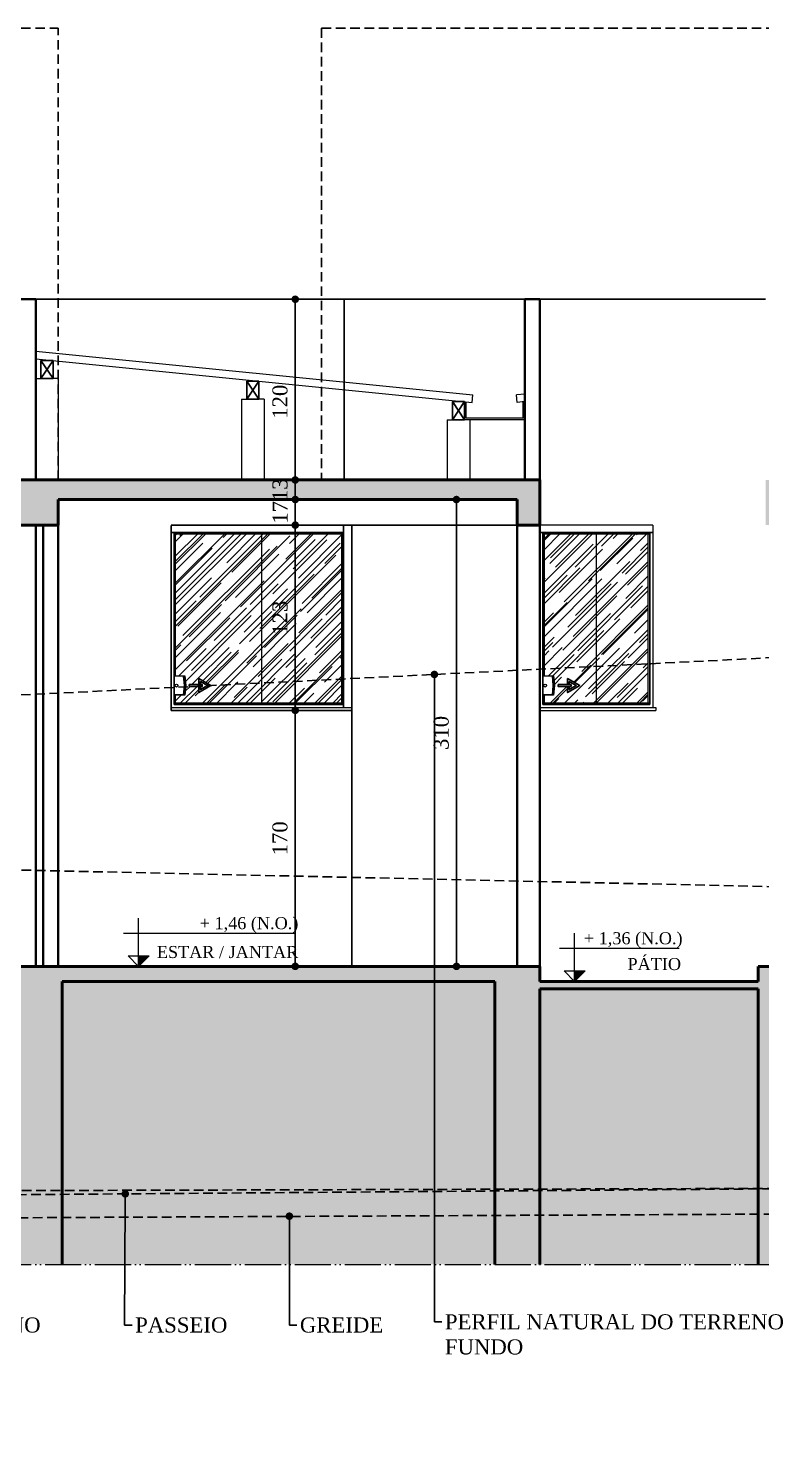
# Model space of a CAD drawing. Header units: millimetres. Extents: x 81693 to 98868, y 6565 to 11437.
# Drawn here: x 91012 to 91499, y 9522 to 10458 of the extents above; entities that cross this region are included whole.
import ezdxf
from ezdxf import colors
from ezdxf.entities.mleader import LeaderData, LeaderLine
from ezdxf.math import Vec2, Vec3

# ---------------------------------------------------------------- set-up
doc = ezdxf.new("R2010")
doc.units = ezdxf.units.MM
doc.linetypes.add('ACAD_ISO05W100', pattern=[33, 24, -3, 0, -3, 0, -3])
doc.linetypes.add('HIDDEN', pattern=[9.525, 6.35, -3.175])
for name, color, linetype, lineweight in [('Cotas', 12, 'Continuous', 5), ('Fachadas - Varanda', 3, 'Continuous', 30), ('Hachura', 1, 'Continuous', 9), ('Parede Baixa', 5, 'Continuous', 50), ('Parede Corte', 4, 'Continuous', 40), ('Perfil Natural-1', 241, 'HIDDEN', 25), ('Perfil Natural-2', 40, 'HIDDEN', 25), ('Perfil Natural-4', 150, 'HIDDEN', 25), ('Pisos Externos', 15, 'Continuous', 9), ('Portas - Janelas', 2, 'Continuous', 20), ('Projeção Balanço', 2, 'ACAD_ISO05W100', 20)]:
    doc.layers.add(name, color=color, linetype=linetype, lineweight=lineweight)
for name, color, linetype in [('Fechamento Varanda', 3, 'Continuous'), ('Grama', 84, 'Continuous'), ('Piso', 55, 'Continuous'), ('Piso Lay-out', 19, 'Continuous'), ('PN010', 1, 'Continuous'), ('PORTAS', 3, 'Continuous'), ('Portas-Cotas', 2, 'Continuous'), ('Projeção Janela - Viga', 1, 'HIDDEN'), ('Projeção perfil', 74, 'HIDDEN')]:
    doc.layers.add(name, color=color, linetype=linetype)
doc.styles.add('Valéria', font='romantic.ttf', dxfattribs={"height": 10})
doc.styles.add('Valéria1', font='romantic.ttf', dxfattribs={"height": 10})
doc.dimstyles.new('Cota - 50', dxfattribs={"dimtxt": 10, "dimasz": 5, "dimexe": 10, "dimexo": 20, "dimgap": 5, "dimtad": 1, "dimtxsty": 'Valéria', "dimblk": 'DOT', "dimcen": 0, "dimclrd": 12, "dimclre": 12, "dimclrt": 2, "dimazin": 2, "dimtfac": 1, "dimtix": 1, "dimtmove": 0, "dimatfit": 3, "dimldrblk": 'DOT', "dimfxl": 1, "dimarcsym": 0})
pattern_1 = [(45, (27486.398, 7891.559), (8.6210459, 22.9894557), [152.4, -20.32, 50.8, -10.16]), (45, (27492.36, 7904.706), (-16.7391974, 2.3707876), [30.48, -3.3528, 60.96, -7.62]), (45, (27483.883, 7901.258), (32.5444482, 42.17128274), [81.28, -14.224, 40.64, -10.16])]
pattern_2 = [(95, (27486.398, 7891.559), (14.009465, 11.755338), [1.905, -20.955]), (40, (27486.398, 7891.56), (-16.0018453, 11.017673), [1.524, -16.7640584]), (145.451445, (27487.565, 7892.539), (-1.99238, 22.77301), [1.619001, -17.8090245]), (91.1842, (27482.805, 7895.151), (22.141024, 16.195341), [2.8575, -31.4325]), (141.635558, (27484.65, 7896.5), (-0.708662, 34.282676), [2.428502, -26.713561]), (36.18415, (27482.805, 7895.15), (-0.708662, 34.282676), [2.285997, -25.145973]), (66, (27485.5, 7896.049), (17.951998, 3.489515), [1.905, -20.955]), (11, (27485.5, 7896.05), (-8.6539927, 17.3941193), [1.524, -16.764]), (116.451445, (27486.996, 7896.34), (9.298005, 20.8836343), [1.619001, -17.808994]), (82.5, (27486.3976, 7891.559), (-5.7605469, 6.1973414), [0, -16.5608, 0, -17.018, 0, -16.8275]), (52.5, (27486.398, 7891.559), (-2.3589727, 11.8087), [0, -9.7028, 0, -16.1798, 0, -6.4135]), (12.5, (27482.3924, 7887.554), (9.9927863, 9.18261956), [0, -6.35, 0, -19.812, 0, -26.289]), (2.5, (27480.596, 7885.758), (8.6763904, 12.2722393), [0, -8.255, 0, -13.1572, 0, -18.669])]

# ---------------------------------------------------------------- blocks, each defined once
blk = doc.blocks.new('_Dot')
at = {"color": 0, "linetype": 'ByBlock', "lineweight": -2}
blk.add_line((-0.5, 0), (-1, 0), dxfattribs=at)
at = {"color": 0, "linetype": 'ByBlock', "const_width": 0.5}
blk.add_lwpolyline([(-0.25, 0, 1), (0.25, 0, 1)], format="xyb", close=True, dxfattribs=at)
blk = doc.blocks.new('*D130')
at = {"layer": 'Cotas', "color": 12, "lineweight": -2, "transparency": 16777216}
for p, q in [((91189.61, 10005.35), (91179.23, 10005.35)), ((91189.23, 9840.35), (91189.23, 10000.35)), ((91189.61, 9835.35), (91179.23, 9835.35))]:
    blk.add_line(p, q, dxfattribs=at)
at = {"layer": 'Defpoints', "color": 0, "transparency": 16777216}
for p in [(91189.23, 10005.35), (91209.61, 10005.35), (91209.61, 9835.35)]:
    blk.add_point(p, dxfattribs=at)
at = {"layer": 'Cotas', "color": 12, "lineweight": -2, "transparency": 16777216, "xscale": 5, "yscale": 5, "zscale": 5}
for p, rotation in [((91189.23, 10005.35), 90), ((91189.23, 9835.35), 270)]:
    blk.add_blockref('_Dot', p, dxfattribs=dict(at, rotation=rotation))
at = {"layer": 'Cotas', "color": 2, "transparency": 16777216, "insert": (91179.12, 9920.35), "char_height": 10, "attachment_point": 5, "rotation": 90, "style": 'Valéria'}
blk.add_mtext('170', dxfattribs=at)
blk = doc.blocks.new('*D131')
at = {"layer": 'Cotas', "color": 12, "lineweight": -2, "transparency": 16777216}
for p, q in [((91189.61, 10128.35), (91179.23, 10128.35)), ((91189.23, 10010.35), (91189.23, 10123.35)), ((91189.61, 10005.35), (91179.23, 10005.35))]:
    blk.add_line(p, q, dxfattribs=at)
at = {"layer": 'Defpoints', "color": 0, "transparency": 16777216}
for p in [(91189.23, 10128.35), (91209.61, 10128.35), (91209.61, 10005.35)]:
    blk.add_point(p, dxfattribs=at)
at = {"layer": 'Cotas', "color": 12, "lineweight": -2, "transparency": 16777216, "xscale": 5, "yscale": 5, "zscale": 5}
for p, rotation in [((91189.23, 10128.35), 90), ((91189.23, 10005.35), 270)]:
    blk.add_blockref('_Dot', p, dxfattribs=dict(at, rotation=rotation))
at = {"layer": 'Cotas', "color": 2, "transparency": 16777216, "insert": (91179.13, 10066.85), "char_height": 10, "attachment_point": 5, "rotation": 90, "style": 'Valéria'}
blk.add_mtext('123', dxfattribs=at)
blk = doc.blocks.new('*D132')
at = {"layer": 'Cotas', "color": 12, "lineweight": -2, "transparency": 16777216}
for p, q in [((91189.23, 10150.35), (91189.23, 10155.35)), ((91189.61, 10145.35), (91179.23, 10145.35)), ((91189.23, 10128.35), (91189.23, 10145.35)), ((91189.61, 10128.35), (91179.23, 10128.35)), ((91189.23, 10123.35), (91189.23, 10118.35))]:
    blk.add_line(p, q, dxfattribs=at)
at = {"layer": 'Defpoints', "color": 0, "transparency": 16777216}
for p in [(91189.23, 10145.35), (91209.61, 10145.35), (91209.61, 10128.35)]:
    blk.add_point(p, dxfattribs=at)
at = {"layer": 'Cotas', "color": 12, "lineweight": -2, "transparency": 16777216, "xscale": 5, "yscale": 5, "zscale": 5}
for p, rotation in [((91189.23, 10145.35), 270), ((91189.23, 10128.35), 90)]:
    blk.add_blockref('_Dot', p, dxfattribs=dict(at, rotation=rotation))
at = {"layer": 'Cotas', "color": 2, "transparency": 16777216, "insert": (91179.13, 10136.85), "char_height": 10, "attachment_point": 5, "rotation": 90, "style": 'Valéria'}
blk.add_mtext('17', dxfattribs=at)
blk = doc.blocks.new('*D133')
at = {"layer": 'Cotas', "color": 12, "lineweight": -2, "transparency": 16777216}
for p, q in [((91316.75, 10145.35), (91286.35, 10145.35)), ((91296.35, 10140.35), (91296.35, 9840.35)), ((91316.75, 9835.35), (91286.35, 9835.35))]:
    blk.add_line(p, q, dxfattribs=at)
at = {"layer": 'Defpoints', "color": 0, "transparency": 16777216}
for p in [(91336.75, 10145.35), (91296.35, 9835.35), (91336.75, 9835.35)]:
    blk.add_point(p, dxfattribs=at)
at = {"layer": 'Cotas', "color": 12, "lineweight": -2, "transparency": 16777216, "xscale": 5, "yscale": 5, "zscale": 5}
for p, rotation in [((91296.35, 10145.35), 90), ((91296.35, 9835.35), 270)]:
    blk.add_blockref('_Dot', p, dxfattribs=dict(at, rotation=rotation))
at = {"layer": 'Cotas', "color": 2, "transparency": 16777216, "insert": (91286.24, 9990.35), "char_height": 10, "attachment_point": 5, "rotation": 90, "style": 'Valéria'}
blk.add_mtext('310', dxfattribs=at)
blk = doc.blocks.new('*D134')
at = {"layer": 'Cotas', "color": 12, "lineweight": -2, "transparency": 16777216}
for p, q in [((91189.23, 10163.35), (91189.23, 10168.35)), ((91189.61, 10158.35), (91179.23, 10158.35)), ((91189.23, 10145.35), (91189.23, 10158.35)), ((91189.61, 10145.35), (91179.23, 10145.35)), ((91189.23, 10140.35), (91189.23, 10135.35))]:
    blk.add_line(p, q, dxfattribs=at)
at = {"layer": 'Defpoints', "color": 0, "transparency": 16777216}
for p in [(91189.23, 10158.35), (91209.61, 10158.35), (91209.61, 10145.35)]:
    blk.add_point(p, dxfattribs=at)
at = {"layer": 'Cotas', "color": 12, "lineweight": -2, "transparency": 16777216, "xscale": 5, "yscale": 5, "zscale": 5}
for p, rotation in [((91189.23, 10158.35), 270), ((91189.23, 10145.35), 90)]:
    blk.add_blockref('_Dot', p, dxfattribs=dict(at, rotation=rotation))
at = {"layer": 'Cotas', "color": 2, "transparency": 16777216, "insert": (91179.13, 10151.85), "char_height": 10, "attachment_point": 5, "rotation": 90, "style": 'Valéria'}
blk.add_mtext('13', dxfattribs=at)
blk = doc.blocks.new('*D135')
at = {"layer": 'Cotas', "color": 12, "lineweight": -2, "transparency": 16777216}
for p, q in [((91201.75, 10278.35), (91179.23, 10278.35)), ((91189.23, 10163.35), (91189.23, 10273.35)), ((91189.61, 10158.35), (91179.23, 10158.35))]:
    blk.add_line(p, q, dxfattribs=at)
at = {"layer": 'Defpoints', "color": 0, "transparency": 16777216}
for p in [(91189.23, 10278.35), (91221.75, 10278.35), (91209.61, 10158.35)]:
    blk.add_point(p, dxfattribs=at)
at = {"layer": 'Cotas', "color": 12, "lineweight": -2, "transparency": 16777216, "xscale": 5, "yscale": 5, "zscale": 5}
for p, rotation in [((91189.23, 10278.35), 90), ((91189.23, 10158.35), 270)]:
    blk.add_blockref('_Dot', p, dxfattribs=dict(at, rotation=rotation))
at = {"layer": 'Cotas', "color": 2, "transparency": 16777216, "insert": (91179.12, 10210.28), "char_height": 10, "attachment_point": 5, "rotation": 90, "style": 'Valéria'}
blk.add_mtext('120', dxfattribs=at)

msp = doc.modelspace()

# ---------------------------------------------------------------- hatches: boundary and pattern name
at = {"layer": 'Grama', "transparency": 33554559}
h = msp.add_hatch(dxfattribs=at)
h.set_pattern_fill('AR-RROOF', color=33, scale=0.4, angle=45)
h.set_pattern_definition(pattern_1)
h.paths.add_polyline_path([(91166.754, 10122.3541), (91109.754, 10122.3541), (91109.754, 10028.3541), (91115.9099, 10028.3541), (91116.4604, 10021.8541), (91116.3876, 10020.9944), (91122.0999, 10021.2781), (91118.8353, 10021.2781), (91118.8353, 10022.4301), (91125.1713, 10022.4301), (91125.1713, 10026.5099), (91133.2718, 10021.833), (91166.754, 10023.496)])
h.paths.add_polyline_path([(91220.254, 10122.3541), (91166.754, 10122.3541), (91166.754, 10023.496), (91220.254, 10026.1531)])
h.paths.add_polyline_path([(91220.254, 10026.1531), (91166.754, 10023.496), (91166.754, 10010.3541), (91220.254, 10010.3541)])
h.paths.add_polyline_path([(91166.754, 10023.496), (91133.1918, 10021.829), (91125.1713, 10017.1984), (91125.1713, 10021.2781), (91122.0999, 10021.2781), (91116.3876, 10020.9944), (91115.9099, 10015.3541), (91109.754, 10015.3541), (91109.754, 10010.3541), (91166.754, 10010.3541)])
h.paths.add_polyline_path([(91189.8242, 10052.9414), (91189.8242, 10080.1308), (91168.2709, 10080.1308), (91168.2709, 10052.9414)], flags=24)
h = msp.add_hatch(dxfattribs=at)
h.set_pattern_fill('AR-RROOF', color=33, scale=0.4, angle=45)
h.set_pattern_definition(pattern_1)
h.paths.add_polyline_path([(91423.754, 10122.3541), (91389.254, 10122.3541), (91389.254, 10034.5469), (91423.754, 10036.2604)])
h.paths.add_polyline_path([(91389.254, 10122.3541), (91354.754, 10122.3541), (91354.754, 10032.8334), (91389.254, 10034.5469)])
h.paths.add_polyline_path([(91389.254, 10034.5469), (91354.754, 10032.8334), (91354.754, 10028.3541), (91360.9099, 10028.3541), (91361.4604, 10021.8541), (91360.9099, 10015.3541), (91354.754, 10015.3541), (91354.754, 10010.3541), (91389.254, 10010.3541)])
h.paths.add_polyline_path([(91378.2353, 10021.8541), (91370.1713, 10017.1984), (91370.1713, 10021.2781), (91363.8353, 10021.2781), (91363.8353, 10022.4301), (91370.1713, 10022.4301), (91370.1713, 10026.5099)], flags=16)
h.paths.add_polyline_path([(91423.754, 10036.2604), (91389.254, 10034.5469), (91389.254, 10010.3541), (91423.754, 10010.3541)])
at = {"layer": 'Hachura'}
h = msp.add_hatch(dxfattribs=at)
h.set_pattern_fill('EARTH', color=256, scale=2, angle=45)
h.set_pattern_definition([(45, (27486.398, 7891.559), (2e-15, 17.9605122), [12.7, -12.7]), (45, (27483.03, 7894.927), (2e-15, 17.9605122), [12.7, -12.7]), (45, (27479.662, 7898.294), (2e-15, 17.9605122), [12.7, -12.7]), (135, (27479.662, 7900.539), (-17.9605122, 2e-15), [12.7, -12.7]), (135, (27483.03, 7903.907), (-17.9605122, 2e-15), [12.7, -12.7]), (135, (27486.398, 7907.275), (-17.9605122, 2e-15), [12.7, -12.7])])
h.paths.add_polyline_path([(90834.254, 9825.3541), (90551.754, 9825.3541), (90551.754, 9685.1345), (90786.6431, 9685.8134, -0.41562806), (90787.8955, 9687.067, -0.41280048), (90789.1431, 9685.8206), (90834.254, 9685.951)])
h.paths.add_polyline_path([(91004.254, 9825.3541), (90864.254, 9825.3541), (90864.254, 9686.0377), (91004.254, 9686.4423)])
h.paths.add_polyline_path([(91281.6675, 9825.3541), (91034.254, 9825.3541), (91034.254, 9686.529), (91281.6675, 9687.2441)])
h.paths.add_polyline_path([(91496.754, 9820.3541), (91351.754, 9820.3541), (91351.754, 9687.4466), (91496.754, 9687.8657)])
h.paths.add_polyline_path([(91321.754, 9825.3541), (91281.6675, 9825.3541), (91281.6675, 9687.2441), (91321.754, 9687.3599)])
h.paths.add_polyline_path([(91701.754, 9820.3541), (91526.754, 9820.3541), (91526.754, 9687.9524), (91556.2851, 9688.0378), (91701.754, 9689.1727)])
h.paths.add_polyline_path([(91778.1399, 9825.3541), (91731.754, 9825.3541), (91731.754, 9689.3541), (91778.1399, 9689.3541)])
h.paths.add_polyline_path([(91981.754, 9825.3541), (91778.1399, 9825.3541), (91778.1399, 9689.3541), (91981.754, 9689.3541)])
h.paths.add_polyline_path([(92041.754, 9877.1778), (92011.754, 9877.1778), (92011.754, 9695.3541, -0.21227182), (92016.2084, 9693.3738), (92041.754, 9716.4255)])
h.paths.add_polyline_path([(91981.754, 9689.2674), (91778.1399, 9688.6789), (91778.1399, 9672.1431), (91981.754, 9673.1226)])
h.paths.add_polyline_path([(91981.754, 9673.1226), (91778.1399, 9672.1431), (91778.1399, 9637.4608), (91981.754, 9637.4608)])
h.paths.add_polyline_path([(92041.754, 9716.4255), (92016.2084, 9693.3738, -0.18562087), (92017.754, 9689.3541, -0.41421356), (92011.754, 9683.3541), (92011.754, 9680.3541), (92011.754, 9637.4608), (92041.754, 9637.4608)])
h.paths.add_polyline_path([(91778.1399, 9688.6789), (91731.754, 9688.5449), (91731.754, 9671.9199), (91778.1399, 9672.1431)])
h.paths.add_polyline_path([(91778.1399, 9672.1431), (91731.754, 9671.9199), (91731.754, 9637.4608), (91778.1399, 9637.4608)])
h.paths.add_polyline_path([(91778.1399, 9688.6789), (91778.1399, 9689.3541), (91731.754, 9689.3541), (91731.754, 9688.5449)])
h.paths.add_polyline_path([(91701.754, 9689.1727), (91556.2851, 9688.0378), (91701.754, 9688.4582)], flags=17)
h.paths.add_polyline_path([(91701.754, 9688.4582), (91556.2851, 9688.0378), (91526.754, 9687.8074), (91526.754, 9670.9338), (91701.754, 9671.7756)])
h.paths.add_polyline_path([(91701.754, 9671.7756), (91526.754, 9670.9338), (91526.754, 9637.4608), (91701.754, 9637.4608)])
h.paths.add_polyline_path([(91496.754, 9687.5733), (91496.754, 9687.8657), (91351.754, 9687.4466), (91351.754, 9686.4421)])
h.paths.add_polyline_path([(91496.754, 9687.5733), (91351.754, 9686.4421), (91351.754, 9670.0919), (91496.754, 9670.7894)])
h.paths.add_polyline_path([(91496.754, 9670.7894), (91351.754, 9670.0919), (91351.754, 9637.4608), (91496.754, 9637.4608)])
h.paths.add_polyline_path([(91281.6675, 9685.8953), (91077.5004, 9684.3024, -0.41784761), (91076.2447, 9683.0427, -0.41058882), (91075.0004, 9684.2829), (91034.254, 9683.965), (91034.254, 9668.5646), (91184.0632, 9669.2852, -0.45134528), (91185.3034, 9670.6912, -0.44845315), (91186.5451, 9669.2972), (91281.6675, 9669.7548)])
h.paths.add_polyline_path([(91281.6675, 9685.8953), (91281.6675, 9687.2441), (91034.254, 9686.529), (91034.254, 9683.965), (91075.0004, 9684.2829, -0.41784761), (91076.2561, 9685.5426, -0.41058882), (91077.5004, 9684.3024)])
h.paths.add_polyline_path([(91321.754, 9687.3599), (91281.6675, 9687.2441), (91281.6675, 9685.8953), (91321.754, 9686.208)])
h.paths.add_polyline_path([(91321.754, 9686.208), (91281.6675, 9685.8953), (91281.6675, 9669.7548), (91321.754, 9669.9476)])
h.paths.add_polyline_path([(91321.754, 9669.9476), (91281.6675, 9669.7548), (91281.6675, 9637.4608), (91321.754, 9637.4608)])
h.paths.add_polyline_path([(91281.6675, 9669.7548), (91186.5451, 9669.2972, -0.38078336), (91185.3034, 9668.1912, -0.37803184), (91184.0632, 9669.2852), (91076.1791, 9668.7662), (91076.0354, 9637.4608), (91281.6675, 9637.4608)])
h.paths.add_polyline_path([(91076.1791, 9668.7662), (91034.254, 9668.5646), (91034.254, 9637.4608), (91076.0354, 9637.4608)])
h.paths.add_polyline_path([(91004.254, 9686.4423), (90864.254, 9686.0377), (90864.254, 9682.6387), (91004.254, 9683.7309)])
h.paths.add_polyline_path([(91004.254, 9683.7309), (90864.254, 9682.6387), (90864.254, 9667.7468), (91004.254, 9668.4202)])
h.paths.add_polyline_path([(91004.254, 9668.4202), (90864.254, 9667.7468), (90864.254, 9637.4608), (91004.254, 9637.4608)])
h.paths.add_polyline_path([(90834.254, 9682.4046), (90834.254, 9685.951), (90789.1431, 9685.8206, -0.41562806), (90787.8907, 9684.567, -0.41280048), (90786.6431, 9685.8134), (90551.754, 9685.1345), (90551.754, 9680.2006)])
h.paths.add_polyline_path([(90787.8834, 9680.817), (90787.8858, 9682.0429), (90551.754, 9680.2006), (90551.754, 9666.2434), (90787.8574, 9667.3792)])
h.paths.add_polyline_path([(90787.8574, 9667.3792), (90551.754, 9666.2434), (90551.754, 9637.4608), (90787.7995, 9637.4608)])
h.paths.add_polyline_path([(90521.754, 9910.0039), (90491.754, 9910.0039), (90491.754, 9637.4608), (90521.754, 9637.4608)])
at = {"layer": 'Portas - Janelas'}
for points in [[(91092.1181, 9842.3541), (91085.1181, 9842.3541), (91085.1181, 9835.3541)], [(91381.8734, 9832.3541), (91374.8734, 9832.3541), (91374.8734, 9825.3541)]]:
    msp.add_hatch(color=256, dxfattribs=at).paths.add_polyline_path(points)
at = {"layer": 'Portas-Cotas'}
h = msp.add_hatch(dxfattribs=at)
h.set_pattern_fill('AR-CONC', color=256, scale=0.1, angle=45)
h.set_pattern_definition(pattern_2)
h.paths.add_polyline_path([(91351.754, 10158.3541), (90521.754, 10158.3541), (90521.754, 10128.3541), (90536.754, 10128.3541), (90536.754, 10145.3541), (90841.754, 10145.3541), (90841.754, 10128.3541), (90856.754, 10128.3541), (90856.754, 10145.3541), (91006.754, 10145.3541), (91006.754, 10128.3541), (91031.754, 10128.3541), (91031.754, 10145.3541), (91336.754, 10145.3541), (91336.754, 10128.3541), (91351.754, 10128.3541)])
h.paths.add_polyline_path([(91526.754, 10158.3541), (91501.754, 10158.3541), (91501.754, 10128.3541), (91526.754, 10128.3541)])
h.paths.add_polyline_path([(92011.754, 10158.3541), (91701.754, 10158.3541), (91701.754, 10128.3541), (91716.754, 10128.3541), (91716.754, 10145.3541), (91996.754, 10145.3541), (91996.754, 10128.3541), (92011.754, 10128.3541)])
h.paths.add_polyline_path([(91953.2203, 10141.6396), (91953.2203, 10161.4325), (91931.6671, 10161.4325), (91931.6671, 10141.6396)], flags=9)
h = msp.add_hatch(dxfattribs=at)
h.set_pattern_fill('AR-CONC', color=256, scale=0.1, angle=45)
h.set_pattern_definition(pattern_2)
h.paths.add_polyline_path([(91526.754, 9835.3541), (91496.754, 9835.3541), (91496.754, 9825.3541), (91351.754, 9825.3541), (91351.754, 9835.3541), (91281.6675, 9835.3541), (91281.6675, 9825.3541), (91321.754, 9825.3541), (91321.754, 9687.3599), (91351.754, 9687.4466), (91351.754, 9820.3541), (91496.754, 9820.3541), (91496.754, 9687.8657), (91526.754, 9687.9524)])
h.paths.add_polyline_path([(91526.754, 9687.8074), (91496.754, 9687.5733), (91496.754, 9670.7894), (91526.754, 9670.9338)])
h.paths.add_polyline_path([(91526.754, 9670.9338), (91496.754, 9670.7894), (91496.754, 9637.4608), (91526.754, 9637.4608)])
h.paths.add_polyline_path([(91526.754, 9687.8074), (91526.754, 9687.9524), (91496.754, 9687.8657), (91496.754, 9687.5733)], flags=17)
h.paths.add_polyline_path([(91351.754, 9687.4466), (91321.754, 9687.3599), (91321.754, 9686.208), (91351.754, 9686.4421)])
h.paths.add_polyline_path([(91351.754, 9686.4421), (91321.754, 9686.208), (91321.754, 9669.9476), (91351.754, 9670.0919)])
h.paths.add_polyline_path([(91351.754, 9670.0919), (91321.754, 9669.9476), (91321.754, 9637.4608), (91351.754, 9637.4608)])
h.paths.add_polyline_path([(91696.754, 9825.3541), (91591.754, 9825.3541), (91591.754, 9820.3541), (91696.754, 9820.3541)])
h.paths.add_polyline_path([(91731.754, 9825.3541), (91778.1399, 9825.3541), (91778.1399, 9833.3541), (91701.754, 9833.3541), (91701.754, 9689.1727), (91725.0135, 9689.3541), (91731.754, 9689.3541)])
h.paths.add_polyline_path([(91731.754, 9689.3541), (91725.0135, 9689.3541), (91701.754, 9689.1727), (91701.754, 9688.4582), (91731.754, 9688.5449)])
h.paths.add_polyline_path([(91731.754, 9688.5449), (91701.754, 9688.4582), (91701.754, 9671.7756), (91731.754, 9671.9199)])
h.paths.add_polyline_path([(91731.754, 9671.9199), (91701.754, 9671.7756), (91701.754, 9637.4608), (91731.754, 9637.4608)])
h.paths.add_polyline_path([(92005.754, 9689.3368), (91981.754, 9689.2674), (91981.754, 9673.1226), (92011.754, 9673.2669), (92011.754, 9683.3541, -0.41336731)])
h.paths.add_polyline_path([(92005.754, 9689.3368, -0.00072254), (92005.754, 9689.3541), (92002.754, 9689.3541), (91981.754, 9689.3541), (91981.754, 9689.2674)])
h.paths.add_polyline_path([(92011.754, 9833.3541), (91778.1399, 9833.3541), (91778.1399, 9825.3541), (91981.754, 9825.3541), (91981.754, 9689.3541), (92005.754, 9689.3541, -0.41421356), (92011.754, 9695.3541), (92011.754, 9698.3541)])
h.paths.add_polyline_path([(92011.754, 9673.2669), (91981.754, 9673.1226), (91981.754, 9637.4608), (92011.754, 9637.4608)])
h.paths.add_polyline_path([(91281.6675, 9835.3541), (91006.754, 9835.3541), (91006.754, 9833.3541), (90856.754, 9833.3541), (90856.754, 9835.3541), (90521.754, 9835.3541), (90521.754, 9685.0478), (90551.754, 9685.1345), (90551.754, 9825.3541), (90834.254, 9825.3541), (90834.254, 9685.951), (90864.254, 9686.0377), (90864.254, 9825.3541), (91004.254, 9825.3541), (91004.254, 9686.4423), (91034.254, 9686.529), (91034.254, 9825.3541), (91281.6675, 9825.3541)])
h.paths.add_polyline_path([(91034.254, 9686.529), (91004.254, 9686.4423), (91004.254, 9683.7309), (91034.254, 9683.965)])
h.paths.add_polyline_path([(91034.254, 9683.965), (91004.254, 9683.7309), (91004.254, 9668.4202), (91034.254, 9668.5646)])
h.paths.add_polyline_path([(91034.254, 9668.5646), (91004.254, 9668.4202), (91004.254, 9637.4608), (91034.254, 9637.4608)])
h.paths.add_polyline_path([(90864.254, 9686.0377), (90834.254, 9685.951), (90834.254, 9682.4046), (90864.254, 9682.6387)])
h.paths.add_polyline_path([(90864.254, 9682.6387), (90834.254, 9682.4046), (90834.254, 9667.6024), (90864.254, 9667.7468)])
h.paths.add_polyline_path([(90864.254, 9667.7468), (90834.254, 9667.6024), (90834.254, 9637.4608), (90864.254, 9637.4608)])
h.paths.add_polyline_path([(90551.754, 9685.1345), (90521.754, 9685.0478), (90521.754, 9679.9666), (90551.754, 9680.2006)])
h.paths.add_polyline_path([(90551.754, 9680.2006), (90521.754, 9679.9666), (90521.754, 9666.0991), (90551.754, 9666.2434)])
h.paths.add_polyline_path([(90551.754, 9666.2434), (90521.754, 9666.0991), (90521.754, 9637.4608), (90551.754, 9637.4608)])
h.paths.add_polyline_path([(90536.754, 9933.3541), (90521.754, 9933.3541), (90521.754, 9909.9604), (90536.754, 9909.6304)])
h.paths.add_polyline_path([(90536.754, 9909.6304), (90521.754, 9909.9604), (90521.754, 9835.3541), (90536.754, 9835.3541)])
h.paths.add_polyline_path([(92011.754, 9933.3541), (91996.754, 9933.3541), (91996.754, 9877.5079), (92011.754, 9877.1778)])
h.paths.add_polyline_path([(92011.754, 9877.1778), (91996.754, 9877.5079), (91996.754, 9833.3541), (92011.754, 9833.3541)])

# ---------------------------------------------------------------- linework, layer by layer
at = {"layer": 'Fachadas - Varanda'}
for p, q in [((91016.754, 10278.3541), (91221.754, 10278.3541)), ((91221.754, 10158.3541), (91221.754, 10278.3541)), ((91351.754, 10278.3541), (91501.754, 10278.3541)), ((91336.754, 10128.3541), (91106.754, 10128.3541)), ((91106.754, 10005.3541), (91106.754, 10128.2222)), ((91226.754, 9835.3541), (91226.754, 10128.2222)), ((91106.754, 10005.3541), (91226.754, 10005.3541))]:
    msp.add_line(p, q, dxfattribs=at)
at = {"layer": 'Fechamento Varanda'}
for p, q in [((91028.254, 10237.7038), (91020.254, 10237.7038)), ((91020.254, 10225.7038), (91020.254, 10237.7038)), ((91028.254, 10225.7038), (91028.254, 10237.7038)), ((91028.254, 10225.7038), (91020.254, 10225.7038)), ((91165.0025, 10224.029), (91157.0025, 10224.029)), ((91157.0025, 10212.029), (91157.0025, 10224.029)), ((91165.0025, 10212.029), (91165.0025, 10224.029)), ((91165.0025, 10212.029), (91157.0025, 10212.029)), ((91301.751, 10210.3541), (91293.751, 10210.3541)), ((91293.751, 10198.3541), (91293.751, 10210.3541)), ((91301.751, 10198.3541), (91301.751, 10210.3541)), ((91301.751, 10198.3541), (91293.751, 10198.3541))]:
    msp.add_line(p, q, dxfattribs=at)
at = {"layer": 'Hachura'}
for p, q in [((91085.1181, 9835.3541), (91085.1181, 9867.3541)), ((91075.1181, 9857.3541), (91189.0179, 9857.3541)), ((91374.8734, 9825.3541), (91374.8734, 9857.3541)), ((91078.1181, 9842.3541), (91092.1181, 9842.3541)), ((91078.1181, 9842.3541), (91085.1181, 9835.3541)), ((91092.1181, 9842.3541), (91085.1181, 9835.3541)), ((91364.8734, 9847.3541), (91444.2883, 9847.3541)), ((91367.8734, 9832.3541), (91381.8734, 9832.3541)), ((91367.8734, 9832.3541), (91374.8734, 9825.3541)), ((91381.8734, 9832.3541), (91374.8734, 9825.3541))]:
    msp.add_line(p, q, dxfattribs=at)
at = {"layer": 'Parede Baixa'}
for p, q in [((90521.754, 10158.3541), (91351.754, 10158.3541)), ((91351.754, 10128.3541), (91351.754, 10158.3541)), ((91031.754, 10145.3541), (91336.754, 10145.3541)), ((91031.754, 10128.3541), (91031.754, 10145.3541)), ((91336.754, 10128.3541), (91336.754, 10145.3541)), ((91006.754, 10128.3541), (91031.754, 10128.3541)), ((91336.754, 10128.3541), (91351.754, 10128.3541)), ((91006.754, 9835.3541), (91351.754, 9835.3541)), ((91351.754, 9835.3541), (91351.754, 9825.3541)), ((91496.754, 9835.3541), (91526.754, 9835.3541)), ((91496.754, 9835.3541), (91496.754, 9825.3541)), ((91034.254, 9825.3541), (91321.754, 9825.3541)), ((91034.254, 9637.4608), (91034.254, 9825.3541)), ((91321.754, 9825.3541), (91321.754, 9637.4608)), ((91351.754, 9825.3541), (91496.754, 9825.3541)), ((91351.754, 9820.3541), (91496.754, 9820.3541)), ((91351.754, 9820.3541), (91351.754, 9637.4608)), ((91496.754, 9820.3541), (91496.754, 9637.4608))]:
    msp.add_line(p, q, dxfattribs=at)
at = {"layer": 'Parede Corte'}
for p, q in [((91006.754, 10278.3541), (91016.754, 10278.3541)), ((91016.754, 10158.3541), (91016.754, 10278.3541)), ((91341.754, 10278.3541), (91351.754, 10278.3541)), ((91341.754, 10158.3541), (91341.754, 10278.3541)), ((91351.754, 10158.3541), (91351.754, 10278.3541)), ((91016.754, 9835.3541), (91016.754, 10128.3541)), ((91021.754, 9835.3541), (91021.754, 10128.3541)), ((91031.754, 9835.3541), (91031.754, 10128.3541)), ((91336.754, 9835.3541), (91336.754, 10128.3541)), ((91351.754, 9835.3541), (91351.754, 10128.3541))]:
    msp.add_line(p, q, dxfattribs=at)
at = {"layer": 'Perfil Natural-1'}
msp.add_line((90521.754, 9685.0478), (92011.754, 9689.3541), dxfattribs=at)
at = {"layer": 'Perfil Natural-2'}
msp.add_lwpolyline([(92011.754, 9673.2669), (90521.754, 9666.0991)], dxfattribs=at)
at = {"layer": 'Perfil Natural-4'}
msp.add_lwpolyline([(92011.754, 9689.3541), (91725.0135, 9689.3541), (90521.754, 9679.9666)], dxfattribs=at)
at = {"layer": 'Piso'}
for p, q in [((91028.254, 10225.7038), (91020.254, 10237.7038)), ((91028.254, 10237.7038), (91020.254, 10225.7038)), ((91165.0025, 10212.029), (91157.0025, 10224.029)), ((91165.0025, 10224.029), (91157.0025, 10212.029)), ((91301.751, 10198.3541), (91293.751, 10210.3541)), ((91301.751, 10210.3541), (91293.751, 10198.3541))]:
    msp.add_line(p, q, dxfattribs=at)
for points in [[(91125.1713, 10022.4301), (91125.1713, 10026.5099), (91133.2353, 10021.8541), (91125.1713, 10017.1984), (91125.1713, 10021.2781)], [(91370.1713, 10022.4301), (91370.1713, 10026.5099), (91378.2353, 10021.8541), (91370.1713, 10017.1984), (91370.1713, 10021.2781)], [(91118.8353, 10022.4301), (91118.8353, 10021.2781), (91127.4753, 10021.2781), (91127.4753, 10022.4301), (91118.8353, 10022.4301)], [(91126.3233, 10022.4301), (91126.3233, 10024.5146), (91130.9313, 10021.8541), (91126.3233, 10019.1937), (91126.3233, 10021.2781)], [(91363.8353, 10022.4301), (91363.8353, 10021.2781), (91372.4753, 10021.2781), (91372.4753, 10022.4301), (91363.8353, 10022.4301)], [(91371.3233, 10022.4301), (91371.3233, 10024.5146), (91375.9313, 10021.8541), (91371.3233, 10019.1937), (91371.3233, 10021.2781)]]:
    msp.add_lwpolyline(points, dxfattribs=at)
at = {"layer": 'Pisos Externos'}
for p, q in [((91220.254, 10122.3541), (91108.754, 10122.3541)), ((91109.754, 10028.3541), (91109.754, 10123.3541)), ((91166.754, 10123.3541), (91166.754, 10009.3541)), ((91220.754, 10123.3541), (91220.754, 10009.3541)), ((91221.254, 10123.3541), (91221.254, 10009.3541)), ((91424.754, 10122.3541), (91353.754, 10122.3541)), ((91354.754, 10028.3541), (91354.754, 10123.3541)), ((91389.254, 10123.3541), (91389.254, 10009.3541)), ((91423.754, 10009.3541), (91423.754, 10123.3541)), ((91108.754, 10028.3541), (91108.754, 10028.0541)), ((91108.754, 10028.3541), (91115.9099, 10028.3541)), ((91108.754, 10028.3541), (91108.754, 10028.0541)), ((91115.052, 10028.0541), (91108.754, 10028.0541)), ((91115.6041, 10028.0541), (91115.052, 10028.0541)), ((91115.577, 10021.8541), (91115.052, 10028.0541)), ((91115.9099, 10028.3541), (91115.6041, 10028.0541)), ((91115.6041, 10028.0541), (91116.1291, 10021.8541)), ((91115.9099, 10028.3541), (91116.4604, 10021.8541)), ((91353.754, 10028.3541), (91353.754, 10028.0541)), ((91353.754, 10028.3541), (91360.9099, 10028.3541)), ((91353.754, 10028.3541), (91353.754, 10028.0541)), ((91360.052, 10028.0541), (91353.754, 10028.0541)), ((91360.6041, 10028.0541), (91360.052, 10028.0541)), ((91360.577, 10021.8541), (91360.052, 10028.0541)), ((91360.9099, 10028.3541), (91360.6041, 10028.0541)), ((91360.6041, 10028.0541), (91361.1291, 10021.8541)), ((91360.9099, 10028.3541), (91361.4604, 10021.8541)), ((91115.052, 10015.6541), (91115.577, 10021.8541)), ((91115.6041, 10015.6541), (91116.1291, 10021.8541)), ((91116.4604, 10021.8541), (91115.9099, 10015.3541)), ((91360.052, 10015.6541), (91360.577, 10021.8541)), ((91360.6041, 10015.6541), (91361.1291, 10021.8541)), ((91361.4604, 10021.8541), (91360.9099, 10015.3541)), ((91108.754, 10015.3541), (91108.754, 10015.6541)), ((91115.052, 10015.6541), (91108.754, 10015.6541)), ((91108.754, 10015.3541), (91108.754, 10015.6541)), ((91115.9099, 10015.3541), (91108.754, 10015.3541)), ((91108.754, 10010.3541), (91220.254, 10010.3541)), ((91109.754, 10009.3541), (91109.754, 10015.3541)), ((91115.052, 10015.6541), (91115.6041, 10015.6541)), ((91115.6041, 10015.6541), (91115.9099, 10015.3541)), ((91353.754, 10015.3541), (91353.754, 10015.6541)), ((91360.052, 10015.6541), (91353.754, 10015.6541)), ((91353.754, 10015.3541), (91353.754, 10015.6541)), ((91360.9099, 10015.3541), (91353.754, 10015.3541)), ((91353.754, 10010.3541), (91424.754, 10010.3541)), ((91354.754, 10009.3541), (91354.754, 10015.3541)), ((91360.052, 10015.6541), (91360.6041, 10015.6541)), ((91360.6041, 10015.6541), (91360.9099, 10015.3541))]:
    msp.add_line(p, q, dxfattribs=at)
for centre in [(91110.254, 10021.8541), (91355.254, 10021.8541)]:
    msp.add_circle(centre, 1, dxfattribs=at)
at = {"layer": 'PN010'}
for p, q in [((91221.254, 10128.3541), (91221.254, 10123.3541)), ((91221.254, 10123.3541), (91106.754, 10123.3541)), ((91108.754, 10009.3541), (91108.754, 10123.3541)), ((91220.254, 10009.3541), (91220.254, 10123.3541)), ((91220.254, 10123.3541), (91220.254, 10009.3541)), ((91426.754, 10123.3541), (91351.754, 10123.3541)), ((91353.754, 10009.3541), (91353.754, 10123.3541)), ((91424.754, 10009.3541), (91424.754, 10123.3541)), ((91108.754, 10009.3541), (91221.254, 10009.3541)), ((91221.254, 10009.3541), (91221.254, 10007.3541)), ((91353.754, 10009.3541), (91424.754, 10009.3541))]:
    msp.add_line(p, q, dxfattribs=at)
at = {"layer": 'PORTAS', "color": 2, "linetype": 'Continuous'}
msp.add_line((91221.754, 10278.3541), (91341.754, 10278.3541), dxfattribs=at)
at = {"layer": 'Portas - Janelas'}
for p, q in [((91016.754, 10243.8788), (91307.25, 10214.8292)), ((91016.754, 10238.8538), (91306.7525, 10209.854)), ((91016.754, 10225.7038), (91020.254, 10225.7038)), ((91031.754, 10225.7038), (91028.254, 10225.7038)), ((91031.754, 10225.7038), (91031.754, 10158.3541)), ((91306.7525, 10209.854), (91307.25, 10214.8292)), ((91341.754, 10215.3791), (91336.255, 10214.8292)), ((91336.7525, 10209.854), (91336.255, 10214.8292)), ((91153.5025, 10212.029), (91157.0025, 10212.029)), ((91153.5025, 10212.029), (91153.5025, 10158.3541)), ((91168.5025, 10212.029), (91165.0025, 10212.029)), ((91168.5025, 10212.029), (91168.5025, 10158.3541)), ((91302.751, 10199.3541), (91302.751, 10210.2541)), ((91341.754, 10210.3541), (91336.7525, 10209.854)), ((91340.754, 10199.3541), (91340.754, 10210.2541)), ((91290.251, 10198.3541), (91293.751, 10198.3541)), ((91290.251, 10198.3541), (91290.251, 10158.3541)), ((91341.754, 10198.3541), (91301.751, 10198.3541)), ((91340.754, 10199.3541), (91302.751, 10199.3541)), ((91305.251, 10198.3541), (91305.251, 10158.3541)), ((91226.754, 10007.3541), (91226.754, 10128.3541)), ((91426.754, 10128.3541), (91351.754, 10128.3541)), ((91426.754, 10128.3541), (91426.754, 10007.3541)), ((91106.754, 10007.3541), (91226.754, 10007.3541)), ((91226.754, 10005.3541), (91226.754, 10007.3541)), ((91351.754, 10007.3541), (91428.754, 10007.3541)), ((91428.754, 10007.3541), (91428.754, 10005.3541)), ((91351.754, 10005.3541), (91428.754, 10005.3541))]:
    msp.add_line(p, q, dxfattribs=at)
at = {"layer": 'Projeção Balanço'}
msp.add_line((90491.754, 9637.4608), (92041.754, 9637.4608), dxfattribs=at)
at = {"layer": 'Projeção Janela - Viga'}
for p, q in [((90711.754, 10458.3541), (91031.754, 10458.3541)), ((91031.754, 10158.3541), (91031.754, 10458.3541)), ((91206.754, 10458.3541), (91526.754, 10458.3541)), ((91206.754, 10458.3541), (91206.754, 10158.3541)), ((90521.754, 9909.9604), (92011.754, 9877.1778))]:
    msp.add_line(p, q, dxfattribs=at)
at = {"layer": 'Projeção perfil'}
msp.add_lwpolyline([(90521.754, 9991.4608), (91528.4593, 10041.4608), (92011.754, 10085.3846)], dxfattribs=at)

# ---------------------------------------------------------------- texts
at = {"layer": 'Portas - Janelas', "char_height": 8, "attachment_point": 1}
for s, insert, style in [('+ 1,46 (N.O.)', (91125.7516, 9868.0527), 'Valéria1'), ('+ 1,36 (N.O.)', (91381.0221, 9858.0527), 'Valéria1'), ('ESTAR / JANTAR', (91097.2546, 9848.8997), 'Valéria'), ('PÁTIO', (91409.9925, 9840.8997), 'Valéria')]:
    msp.add_mtext(s, dxfattribs=dict(at, insert=insert, style=style))

# ---------------------------------------------------------------- dimensions: what is measured, and where the dimension line sits
at = {"layer": 'Cotas'}
dim = msp.add_linear_dim(base=(91189.2324, 10278.3541), p1=(91209.6099, 10158.3541), p2=(91221.754, 10278.3541), angle=90, dimstyle='Cota - 50', override={"dimfxl": 25.4}, dxfattribs=at)
dim.commit()
dim.dimension.update_dxf_attribs({"geometry": '*D135', "text_midpoint": (91189.2324, 10210.2806), "dimtype": 160})
for base, p1, p2, picture, middle in [((91189.2324, 10158.3541), (91209.6099, 10145.3541), (91209.6099, 10158.3541), '*D134', (91179.1289, 10151.8541)), ((91189.2324, 10145.3541), (91209.6099, 10128.3541), (91209.6099, 10145.3541), '*D132', (91179.1289, 10136.8541)), ((91296.3461, 9835.3541), (91336.754, 10145.3541), (91336.754, 9835.3541), '*D133', (91286.2352, 9990.3541)), ((91189.2324, 10128.3541), (91209.6099, 10005.3541), (91209.6099, 10128.3541), '*D131', (91179.1289, 10066.8541)), ((91189.2324, 10005.3541), (91209.6099, 9835.3541), (91209.6099, 10005.3541), '*D130', (91179.1215, 9920.3541))]:
    dim = msp.add_linear_dim(base=base, p1=p1, p2=p2, angle=90, dimstyle='Cota - 50', override={"dimfxl": 25.4}, dxfattribs=at)
    dim.commit()
    dim.dimension.update_dxf_attribs({"geometry": picture, "text_midpoint": middle})

# ---------------------------------------------------------------- leaders
at = {"layer": 'Piso Lay-out'}
ml = msp.add_multileader_mtext('Standard', dxfattribs=at)
ml.set_content('PERFIL NATURAL DO TERRENO\\PFUNDO', color=2, style='Valéria')
ml.set_leader_properties(color=15)
ml.set_arrow_properties(name='DOT')
ml.build(insert=Vec2(0, 0))
ml.multileader.update_dxf_attribs({"dogleg_length": 5, "arrow_head_size": 5})
ctx = ml.context
ctx.base_point, ctx.char_height, ctx.arrow_head_size, ctx.plane_origin = Vec3(91286.6675, 9599.2151), 10, 5, Vec3(91280.7842, 9671.8826)
notes = []
notes.append((ctx, [(0, (1, 1, 0), (91281.6675, 9599.2151), (1, 0), 5, [(0, [(91281.6675, 10029.2034)], 0, [])])]))
ctx.mtext.insert, ctx.mtext.flow_direction = Vec3(91288.6675, 9604.3186), 5
ml = msp.add_multileader_mtext('Standard', dxfattribs=at)
ml.set_content('PERFIL NATURAL DO TERRENO\\PFRENTE', color=2, style='Valéria')
ml.set_leader_properties(color=15)
ml.set_arrow_properties(name='DOT')
ml.build(insert=Vec2(0, 0))
ml.multileader.update_dxf_attribs({"dogleg_length": 5, "arrow_head_size": 5})
ctx = ml.context
ctx.base_point, ctx.char_height, ctx.arrow_head_size, ctx.plane_origin = Vec3(90792.7213, 9597.1085), 10, 5, Vec3(90786.838, 9669.7759)
notes.append((ctx, [(0, (1, 1, 0), (90787.7213, 9597.1085), (1, 0), 5, [(0, [(90787.8931, 9685.817)], 0, [])])]))
ctx.mtext.insert, ctx.mtext.flow_direction = Vec3(90794.7213, 9602.212), 5
ml = msp.add_multileader_mtext('Standard', dxfattribs=at)
ml.set_content('PASSEIO', color=2, style='Valéria')
ml.set_leader_properties(color=15)
ml.set_arrow_properties(name='DOT')
ml.build(insert=Vec2(0, 0))
ml.multileader.update_dxf_attribs({"dogleg_length": 5, "arrow_head_size": 5})
ctx = ml.context
ctx.base_point, ctx.char_height, ctx.arrow_head_size, ctx.plane_origin = Vec3(91080.8502, 9597.1085), 10, 5, Vec3(91074.967, 9669.7759)
notes.append((ctx, [(0, (1, 1, 0), (91075.8502, 9597.1085), (1, 0), 5, [(0, [(91076.2504, 9684.2926)], 0, [])])]))
ctx.mtext.insert, ctx.mtext.flow_direction = Vec3(91082.8502, 9602.212), 5
ml = msp.add_multileader_mtext('Standard', dxfattribs=at)
ml.set_content('GREIDE', color=2, style='Valéria')
ml.set_leader_properties(color=15)
ml.set_arrow_properties(name='DOT')
ml.build(insert=Vec2(0, 0))
ml.multileader.update_dxf_attribs({"dogleg_length": 5, "arrow_head_size": 5})
ctx = ml.context
ctx.base_point, ctx.char_height, ctx.arrow_head_size, ctx.plane_origin = Vec3(91190.3034, 9597.1085), 10, 5, Vec3(91185.3034, 9669.7759)
notes.append((ctx, [(0, (1, 1, 0), (91185.3034, 9597.1085), (1, 0), 5, [(0, [(91185.3034, 9669.4412)], 0, [])])]))
ctx.mtext.insert, ctx.mtext.flow_direction = Vec3(91192.3034, 9602.212), 5
for ctx, leaders in notes:
    for number, flags, end, landing, length, lines in leaders:
        leader = LeaderData()
        leader.index, (leader.has_last_leader_line, leader.has_dogleg_vector, leader.attachment_direction) = number, flags
        leader.last_leader_point, leader.dogleg_vector, leader.dogleg_length = Vec3(end), Vec3(landing), length
        for number, points, colour, breaks in lines:
            line = LeaderLine()
            line.index, line.vertices, line.color, line.breaks = number, Vec3.list(points), colors.encode_raw_color(colour), breaks
            leader.lines.append(line)
        ctx.leaders.append(leader)

doc.saveas('drawing.dxf')
